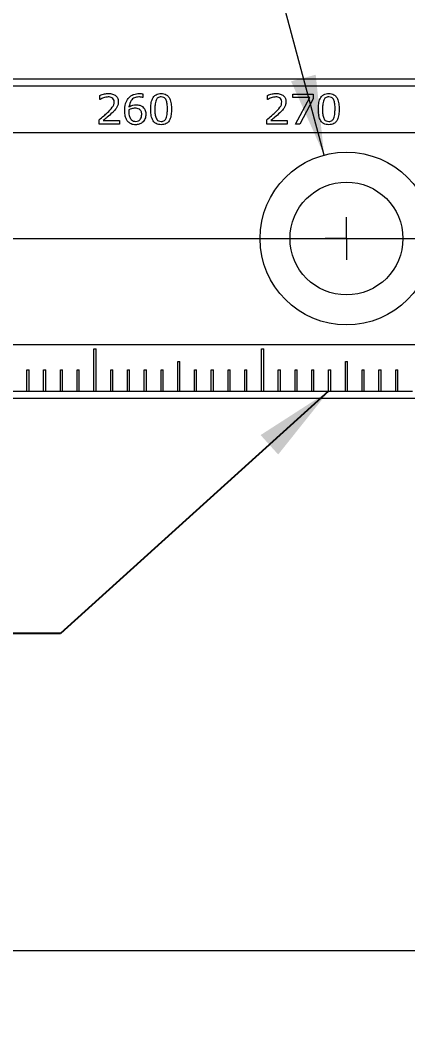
# Model space of a CAD drawing. Header units: millimetres. Extents: x 2 to 278, y 1 to 215.
# Drawn here: x 240.9 to 256.3, y 71.82 to 112.26 of the extents above; entities that cross this region are included whole.
import ezdxf

# ---------------------------------------------------------------- set-up
doc = ezdxf.new("R2010")
doc.units = ezdxf.units.MM
doc.linetypes.add('CENTERX2', pattern=[20.32, 12.7, -2.54, 2.54, -2.54])
doc.styles.add('SLDTEXTSTYLE0', font='TXT', dxfattribs={"width": 0.75})
doc.dimstyles.new('SLDDIMSTYLE1', dxfattribs={"dimtxt": 2.116667, "dimasz": 3.175, "dimexe": 0, "dimexo": 0.0625, "dimgap": 0.529167, "dimtad": 0, "dimtih": 1, "dimtoh": 1, "dimdec": 1, "dimlfac": 1.5, "dimrnd": 1e-09, "dimzin": 4, "dimdsep": 46, "dimtxsty": 'SLDTEXTSTYLE0', "dimsah": 1, "dimcen": 0.09, "dimadec": 0, "dimazin": 1, "dimtfac": 1, "dimtdec": 1, "dimtofl": 0, "dimtmove": 0, "dimatfit": 3, "dimfxl": 1, "dimfrac": 2, "dimtolj": 1, "dimtzin": 12, "dimarcsym": 0})
doc.dimstyles.new('SLDDIMSTYLE2', dxfattribs={"dimtxt": 2.116667, "dimasz": 3.175, "dimexe": 0, "dimexo": 0.0625, "dimgap": 0.529167, "dimtad": 0, "dimtih": 1, "dimtoh": 1, "dimdec": 1, "dimlfac": 1.5, "dimrnd": 1e-09, "dimzin": 12, "dimdsep": 46, "dimtxsty": 'SLDTEXTSTYLE0', "dimsah": 1, "dimcen": 0, "dimadec": 0, "dimazin": 3, "dimtfac": 1, "dimtdec": 1, "dimtofl": 0, "dimtmove": 0, "dimatfit": 3, "dimfxl": 1, "dimfrac": 2, "dimtolj": 1, "dimtzin": 12, "dimarcsym": 0})
doc.dimstyles.new('SLDDIMSTYLE3', dxfattribs={"dimtxt": 0.18, "dimasz": 3.175, "dimexe": 0, "dimexo": 0.0625, "dimgap": 0, "dimtad": 0, "dimtih": 1, "dimtoh": 1, "dimdec": 0, "dimrnd": 1e-09, "dimzin": 0, "dimdsep": 46, "dimtxsty": 'Standard', "dimsah": 1, "dimcen": 0.09, "dimadec": 0, "dimazin": 0, "dimtfac": 3.175, "dimtdec": 0, "dimtofl": 0, "dimtmove": 0, "dimatfit": 3, "dimfxl": 1, "dimfrac": 2, "dimtolj": 1, "dimtzin": 0, "dimarcsym": 0})

# ---------------------------------------------------------------- blocks, each defined once
blk = doc.blocks.new('_D_5')
at = {"color": 7, "linetype": 'Continuous', "lineweight": 0}
for p, q in [((115.93, 95.959), (115.93, 79.824)), ((270.532, 95.959), (270.532, 73.451)), ((115.93, 77.284), (115.93, 73.451)), ((231.176, 76.64), (230.47, 75.229)), ((232.587, 73.818), (231.176, 76.64)), ((115.93, 75.229), (185.078, 75.229)), ((188.034, 75.229), (187.605, 75.229)), ((187.605, 75.229), (187.605, 71.866)), ((198.428, 75.229), (198.857, 75.229)), ((198.857, 75.229), (198.857, 71.866)), ((230.47, 75.229), (201.384, 75.229)), ((233.293, 75.229), (232.587, 73.818)), ((270.532, 75.229), (233.293, 75.229)), ((187.605, 71.866), (188.034, 71.866)), ((198.857, 71.866), (198.428, 71.866))]:
    blk.add_line(p, q, dxfattribs=at)
for points in [[(115.93, 75.229), (119.105, 74.721), (119.105, 75.737)], [(270.532, 75.229), (267.357, 75.737), (267.357, 74.721)]]:
    blk.add_solid(points, dxfattribs=at)
at = {"color": 7, "linetype": 'Continuous', "lineweight": 0, "char_height": 2.1167, "attachment_point": 1, "style": 'SLDTEXTSTYLE0'}
for s, insert in [('300.0mm', (187.067, 78.387)), ('11.81in', (188.57, 74.595))]:
    blk.add_mtext(s, dxfattribs=dict(at, insert=insert))
blk = doc.blocks.new('_D_7')
at = {"color": 7, "linetype": 'Continuous', "lineweight": 0}
for p, q in [((247.632, 126.842), (243.822, 126.842)), ((252.976, 106.9), (247.632, 126.842))]:
    blk.add_line(p, q, dxfattribs=at)
blk.add_solid([(252.976, 106.9), (252.644, 110.098), (251.663, 109.835)], dxfattribs=at)
at = {"color": 7, "linetype": 'Continuous', "lineweight": 0, "attachment_point": 1, "style": 'SLDTEXTSTYLE0'}
for s, insert, char_height in [('COUNTERBORE FOR USE WITH', (203.497, 127.888), 2.11667), ('M6 [1/4in] CAP SCREW', (212.211, 124.525), 2.11667), ('7 PLACES', (230.407, 121.162), 2.1167)]:
    blk.add_mtext(s, dxfattribs=dict(at, insert=insert, char_height=char_height))
blk = doc.blocks.new('SW_CENTERMARKSYMBOL_8')
at = {"color": 0, "linetype": 'Continuous', "lineweight": 0}
for q in [(0, 0.847), (-0.847, 0), (0, -0.847), (0.847, 0)]:
    blk.add_line((0, 0), q, dxfattribs=at)

msp = doc.modelspace()

# ---------------------------------------------------------------- linework, layer by layer
at = {"color": 7, "linetype": 'Continuous', "lineweight": 0}
for p, q in [((217.929, 109.929), (270.532, 109.929)), ((218.192, 109.658), (270.532, 109.658)), ((244.058, 109.11), (244.058, 109.276)), ((245.768, 109.332), (245.768, 109.185)), ((250.724, 109.11), (250.724, 109.276)), ((251.73, 109.32), (252.54, 109.32)), ((251.73, 109.185), (251.73, 109.32)), ((252.54, 109.32), (252.54, 109.14)), ((244.066, 109.11), (244.058, 109.11)), ((245.768, 109.185), (245.76, 109.185)), ((250.732, 109.11), (250.724, 109.11)), ((252.406, 109.185), (251.73, 109.185)), ((251.835, 108.134), (252.406, 109.185)), ((252.54, 109.14), (252.005, 108.134)), ((244.028, 108.134), (244.028, 108.299)), ((244.838, 108.134), (244.028, 108.134)), ((244.195, 108.269), (244.838, 108.269)), ((244.838, 108.269), (244.838, 108.134)), ((250.694, 108.134), (250.694, 108.299)), ((251.504, 108.134), (250.694, 108.134)), ((250.862, 108.269), (251.504, 108.269)), ((251.504, 108.269), (251.504, 108.134)), ((252.005, 108.134), (251.835, 108.134)), ((216.359, 107.796), (270.532, 107.796)), ((216.054, 99.363), (270.532, 99.363)), ((243.823, 99.194), (243.908, 99.194)), ((243.823, 97.5), (243.823, 99.194)), ((243.908, 97.5), (243.908, 99.194)), ((250.49, 99.194), (250.574, 99.194)), ((250.49, 97.5), (250.49, 99.194)), ((250.574, 97.5), (250.574, 99.194)), ((241.156, 98.347), (241.241, 98.347)), ((241.156, 97.5), (241.156, 98.347)), ((241.241, 97.5), (241.241, 98.347)), ((241.823, 98.347), (241.908, 98.347)), ((241.823, 97.5), (241.823, 98.347)), ((241.908, 97.5), (241.908, 98.347)), ((242.49, 98.347), (242.574, 98.347)), ((242.49, 97.5), (242.49, 98.347)), ((242.574, 97.5), (242.574, 98.347)), ((243.156, 98.347), (243.241, 98.347)), ((243.156, 97.5), (243.156, 98.347)), ((243.241, 97.5), (243.241, 98.347)), ((244.49, 98.347), (244.574, 98.347)), ((244.49, 97.5), (244.49, 98.347)), ((244.574, 97.5), (244.574, 98.347)), ((245.156, 98.347), (245.241, 98.347)), ((245.156, 97.5), (245.156, 98.347)), ((245.241, 97.5), (245.241, 98.347)), ((245.823, 98.347), (245.908, 98.347)), ((245.823, 97.5), (245.823, 98.347)), ((245.908, 97.5), (245.908, 98.347)), ((246.49, 98.347), (246.574, 98.347)), ((246.49, 97.5), (246.49, 98.347)), ((246.574, 97.5), (246.574, 98.347)), ((247.156, 98.686), (247.241, 98.686)), ((247.156, 97.5), (247.156, 98.686)), ((247.241, 97.5), (247.241, 98.686)), ((247.823, 98.347), (247.908, 98.347)), ((247.823, 97.5), (247.823, 98.347)), ((247.908, 97.5), (247.908, 98.347)), ((248.49, 98.347), (248.574, 98.347)), ((248.49, 97.5), (248.49, 98.347)), ((248.574, 97.5), (248.574, 98.347)), ((249.156, 98.347), (249.241, 98.347)), ((249.156, 97.5), (249.156, 98.347)), ((249.241, 97.5), (249.241, 98.347)), ((249.823, 98.347), (249.908, 98.347)), ((249.823, 97.5), (249.823, 98.347)), ((249.908, 97.5), (249.908, 98.347)), ((251.156, 98.347), (251.241, 98.347)), ((251.156, 97.5), (251.156, 98.347)), ((251.241, 97.5), (251.241, 98.347)), ((251.823, 98.347), (251.908, 98.347)), ((251.823, 97.5), (251.823, 98.347)), ((251.908, 97.5), (251.908, 98.347)), ((252.49, 98.347), (252.574, 98.347)), ((252.49, 97.5), (252.49, 98.347)), ((252.574, 97.5), (252.574, 98.347)), ((253.156, 98.347), (253.241, 98.347)), ((253.156, 97.5), (253.156, 98.347)), ((253.241, 97.5), (253.241, 98.347)), ((253.823, 98.686), (253.908, 98.686)), ((253.823, 97.5), (253.823, 98.686)), ((253.908, 97.5), (253.908, 98.686)), ((254.49, 98.347), (254.574, 98.347)), ((254.49, 97.5), (254.49, 98.347)), ((254.574, 97.5), (254.574, 98.347)), ((255.156, 98.347), (255.241, 98.347)), ((255.156, 97.5), (255.156, 98.347)), ((255.241, 97.5), (255.241, 98.347)), ((255.823, 98.347), (255.908, 98.347)), ((255.823, 97.5), (255.823, 98.347)), ((255.908, 97.5), (255.908, 98.347)), ((240.574, 97.5), (241.156, 97.5)), ((241.156, 97.5), (241.241, 97.5)), ((241.241, 97.5), (241.823, 97.5)), ((241.823, 97.5), (241.908, 97.5)), ((241.908, 97.5), (242.49, 97.5)), ((242.49, 97.5), (242.574, 97.5)), ((242.574, 97.5), (243.156, 97.5)), ((243.156, 97.5), (243.241, 97.5)), ((243.241, 97.5), (243.823, 97.5)), ((243.823, 97.5), (243.908, 97.5)), ((243.908, 97.5), (244.49, 97.5)), ((244.49, 97.5), (244.574, 97.5)), ((244.574, 97.5), (245.156, 97.5)), ((245.156, 97.5), (245.241, 97.5)), ((245.241, 97.5), (245.823, 97.5)), ((245.823, 97.5), (245.908, 97.5)), ((245.908, 97.5), (246.49, 97.5)), ((246.49, 97.5), (246.574, 97.5)), ((246.574, 97.5), (247.156, 97.5)), ((247.156, 97.5), (247.241, 97.5)), ((247.241, 97.5), (247.823, 97.5)), ((247.823, 97.5), (247.908, 97.5)), ((247.908, 97.5), (248.49, 97.5)), ((248.49, 97.5), (248.574, 97.5)), ((248.574, 97.5), (249.156, 97.5)), ((249.156, 97.5), (249.241, 97.5)), ((249.241, 97.5), (249.823, 97.5)), ((249.823, 97.5), (249.908, 97.5)), ((249.908, 97.5), (250.49, 97.5)), ((250.49, 97.5), (250.574, 97.5)), ((250.574, 97.5), (251.156, 97.5)), ((251.156, 97.5), (251.241, 97.5)), ((251.241, 97.5), (251.823, 97.5)), ((251.823, 97.5), (251.908, 97.5)), ((251.908, 97.5), (252.49, 97.5)), ((252.49, 97.5), (252.574, 97.5)), ((252.574, 97.5), (253.156, 97.5)), ((253.156, 97.5), (253.241, 97.5)), ((253.241, 97.5), (253.823, 97.5)), ((253.823, 97.5), (253.908, 97.5)), ((253.908, 97.5), (254.49, 97.5)), ((254.49, 97.5), (254.574, 97.5)), ((254.574, 97.5), (255.156, 97.5)), ((255.156, 97.5), (255.241, 97.5)), ((255.241, 97.5), (255.823, 97.5)), ((255.823, 97.5), (255.908, 97.5)), ((255.908, 97.5), (256.49, 97.5)), ((214.484, 97.229), (270.532, 97.229))]:
    msp.add_line(p, q, dxfattribs=at)
at = {"color": 7, "linetype": 'CENTERX2', "lineweight": 0, "ltscale": 3.333333}
msp.add_line((216.207, 103.579), (272.532, 103.579), dxfattribs=at)
at = {"color": 7, "linetype": 'Continuous', "lineweight": 0}
for radius in [3.437, 2.244]:
    msp.add_circle((253.865, 103.579), radius, dxfattribs=at)
for points, knots in [([(244.058, 109.276), (244.119, 109.299), (244.229, 109.34), (244.345, 109.347), (244.397, 109.35)], [0, 0, 0, 0, 0.5598307, 1, 1, 1, 1]), ([(244.393, 109.215), (244.328, 109.207), (244.211, 109.194), (244.11, 109.136), (244.066, 109.11)], [0, 0, 0, 0, 0.559366, 1, 1, 1, 1]), ([(244.628, 109.016), (244.624, 109.049), (244.618, 109.114), (244.53, 109.203), (244.445, 109.21), (244.393, 109.215)], [0, 0, 0, 0, 0.280546, 0.5601907, 1, 1, 1, 1]), ([(244.397, 109.35), (244.451, 109.347), (244.56, 109.341), (244.698, 109.268), (244.782, 109.15), (244.789, 109.064), (244.793, 109.021)], [0, 0, 0, 0, 0.28089, 0.560214, 0.779832, 1, 1, 1, 1]), ([(245.189, 109.156), (245.22, 109.19), (245.283, 109.259), (245.434, 109.335), (245.553, 109.344), (245.626, 109.35)], [0, 0, 0, 0, 0.280166, 0.560421, 1, 1, 1, 1]), ([(245.603, 109.215), (245.545, 109.209), (245.429, 109.198), (245.264, 109.054), (245.235, 108.906), (245.217, 108.815)], [0, 0, 0, 0, 0.280753, 0.560701, 1, 1, 1, 1]), ([(245.76, 109.185), (245.732, 109.194), (245.681, 109.212), (245.627, 109.214), (245.603, 109.215)], [0, 0, 0, 0, 0.559604, 1, 1, 1, 1]), ([(245.626, 109.35), (245.653, 109.35), (245.701, 109.349), (245.748, 109.337), (245.768, 109.332)], [0, 0, 0, 0, 0.559996, 1, 1, 1, 1]), ([(246.083, 108.726), (246.085, 108.797), (246.089, 108.939), (246.131, 109.114), (246.205, 109.236), (246.316, 109.331), (246.424, 109.342), (246.496, 109.35)], [0, 0, 0, 0, 0.250983, 0.501314, 0.626587, 0.751652, 1, 1, 1, 1]), ([(246.496, 109.215), (246.472, 109.213), (246.425, 109.211), (246.346, 109.175), (246.314, 109.122), (246.295, 109.089)], [0, 0, 0, 0, 0.281169, 0.561583, 1, 1, 1, 1]), ([(246.496, 109.35), (246.568, 109.342), (246.676, 109.331), (246.786, 109.237), (246.859, 109.114), (246.902, 108.94), (246.906, 108.798), (246.908, 108.728)], [0, 0, 0, 0, 0.248401, 0.373463, 0.498724, 0.749046, 1, 1, 1, 1]), ([(246.695, 109.091), (246.684, 109.111), (246.662, 109.152), (246.594, 109.206), (246.533, 109.211), (246.496, 109.215)], [0, 0, 0, 0, 0.280869, 0.561074, 1, 1, 1, 1]), ([(250.724, 109.276), (250.786, 109.299), (250.895, 109.34), (251.012, 109.347), (251.064, 109.35)], [0, 0, 0, 0, 0.559826, 1, 1, 1, 1]), ([(251.06, 109.215), (250.994, 109.207), (250.878, 109.194), (250.777, 109.136), (250.732, 109.11)], [0, 0, 0, 0, 0.559386, 1, 1, 1, 1]), ([(251.294, 109.016), (251.291, 109.049), (251.284, 109.114), (251.196, 109.203), (251.111, 109.21), (251.06, 109.215)], [0, 0, 0, 0, 0.2805511, 0.5601933, 1, 1, 1, 1]), ([(251.064, 109.35), (251.118, 109.347), (251.226, 109.341), (251.365, 109.268), (251.449, 109.15), (251.456, 109.064), (251.459, 109.021)], [0, 0, 0, 0, 0.280888, 0.560216, 0.779836, 1, 1, 1, 1]), ([(252.75, 108.726), (252.752, 108.797), (252.756, 108.939), (252.798, 109.114), (252.872, 109.236), (252.982, 109.331), (253.09, 109.342), (253.162, 109.35)], [0, 0, 0, 0, 0.250983, 0.501317, 0.626585, 0.751652, 1, 1, 1, 1]), ([(253.162, 109.215), (253.139, 109.213), (253.092, 109.211), (253.012, 109.175), (252.981, 109.122), (252.962, 109.089)], [0, 0, 0, 0, 0.28116, 0.561592, 1, 1, 1, 1]), ([(253.162, 109.35), (253.234, 109.342), (253.343, 109.331), (253.453, 109.237), (253.526, 109.114), (253.569, 108.94), (253.573, 108.798), (253.575, 108.728)], [0, 0, 0, 0, 0.2484, 0.373462, 0.498725, 0.749048, 1, 1, 1, 1]), ([(253.362, 109.091), (253.351, 109.111), (253.328, 109.152), (253.261, 109.206), (253.2, 109.211), (253.162, 109.215)], [0, 0, 0, 0, 0.280874, 0.561077, 1, 1, 1, 1]), ([(244.357, 108.588), (244.427, 108.656), (244.525, 108.75), (244.617, 108.901), (244.624, 108.978), (244.628, 109.016)], [0, 0, 0, 0, 0.560726, 0.780477, 1, 1, 1, 1]), ([(244.793, 109.021), (244.789, 108.974), (244.783, 108.889), (244.742, 108.815), (244.724, 108.783)], [0, 0, 0, 0, 0.559659, 1, 1, 1, 1]), ([(245.048, 108.655), (245.051, 108.756), (245.057, 108.936), (245.149, 109.089), (245.189, 109.156)], [0, 0, 0, 0, 0.560584, 1, 1, 1, 1]), ([(245.217, 108.815), (245.266, 108.843), (245.354, 108.892), (245.454, 108.897), (245.498, 108.9)], [0, 0, 0, 0, 0.559844, 1, 1, 1, 1]), ([(245.498, 108.9), (245.548, 108.898), (245.638, 108.896), (245.714, 108.849), (245.748, 108.828)], [0, 0, 0, 0, 0.560164, 1, 1, 1, 1]), ([(245.748, 108.828), (245.773, 108.807), (245.824, 108.764), (245.879, 108.657), (245.885, 108.572), (245.888, 108.52)], [0, 0, 0, 0, 0.280176, 0.560231, 1, 1, 1, 1]), ([(246.295, 109.089), (246.278, 109.023), (246.248, 108.903), (246.248, 108.78), (246.248, 108.726)], [0, 0, 0, 0, 0.558833, 1, 1, 1, 1]), ([(246.743, 108.728), (246.744, 108.797), (246.745, 108.92), (246.71, 109.039), (246.695, 109.091)], [0, 0, 0, 0, 0.560898, 1, 1, 1, 1]), ([(251.024, 108.588), (251.094, 108.656), (251.191, 108.75), (251.284, 108.901), (251.291, 108.978), (251.294, 109.016)], [0, 0, 0, 0, 0.560733, 0.780479, 1, 1, 1, 1]), ([(251.459, 109.021), (251.456, 108.974), (251.45, 108.889), (251.409, 108.815), (251.391, 108.783)], [0, 0, 0, 0, 0.559661, 1, 1, 1, 1]), ([(252.962, 109.089), (252.945, 109.023), (252.915, 108.903), (252.915, 108.78), (252.915, 108.726)], [0, 0, 0, 0, 0.558835, 1, 1, 1, 1]), ([(253.41, 108.728), (253.411, 108.797), (253.412, 108.92), (253.377, 109.039), (253.362, 109.091)], [0, 0, 0, 0, 0.5609, 1, 1, 1, 1]), ([(244.028, 108.299), (244.09, 108.352), (244.203, 108.445), (244.31, 108.545), (244.357, 108.588)], [0, 0, 0, 0, 0.5600447, 1, 1, 1, 1]), ([(244.547, 108.579), (244.482, 108.519), (244.368, 108.414), (244.248, 108.313), (244.195, 108.269)], [0, 0, 0, 0, 0.559965, 1, 1, 1, 1]), ([(244.724, 108.783), (244.694, 108.742), (244.64, 108.669), (244.575, 108.606), (244.547, 108.579)], [0, 0, 0, 0, 0.559738, 1, 1, 1, 1]), ([(245.191, 108.213), (245.162, 108.248), (245.106, 108.317), (245.056, 108.471), (245.051, 108.586), (245.048, 108.655)], [0, 0, 0, 0, 0.279602, 0.55975, 1, 1, 1, 1]), ([(245.216, 108.699), (245.215, 108.685), (245.213, 108.66), (245.213, 108.634), (245.213, 108.623)], [0, 0, 0, 0, 0.5599608, 1, 1, 1, 1]), ([(245.213, 108.623), (245.213, 108.558), (245.214, 108.443), (245.28, 108.349), (245.309, 108.308)], [0, 0, 0, 0, 0.561635, 1, 1, 1, 1]), ([(245.458, 108.764), (245.41, 108.761), (245.325, 108.755), (245.249, 108.716), (245.216, 108.699)], [0, 0, 0, 0, 0.559376, 1, 1, 1, 1]), ([(245.63, 108.723), (245.6, 108.737), (245.545, 108.764), (245.485, 108.764), (245.458, 108.764)], [0, 0, 0, 0, 0.557728, 1, 1, 1, 1]), ([(245.888, 108.52), (245.882, 108.459), (245.871, 108.336), (245.759, 108.198), (245.621, 108.116), (245.525, 108.108), (245.477, 108.104)], [0, 0, 0, 0, 0.27992, 0.559275, 0.779504, 1, 1, 1, 1]), ([(245.479, 108.239), (245.518, 108.243), (245.596, 108.25), (245.682, 108.328), (245.719, 108.422), (245.722, 108.484), (245.723, 108.514)], [0, 0, 0, 0, 0.279892, 0.558356, 0.778843, 1, 1, 1, 1]), ([(245.723, 108.514), (245.721, 108.561), (245.717, 108.643), (245.657, 108.698), (245.63, 108.723)], [0, 0, 0, 0, 0.560442, 1, 1, 1, 1]), ([(246.496, 108.104), (246.424, 108.112), (246.316, 108.123), (246.205, 108.217), (246.131, 108.339), (246.089, 108.514), (246.085, 108.655), (246.083, 108.726)], [0, 0, 0, 0, 0.248442, 0.373477, 0.498733, 0.749055, 1, 1, 1, 1]), ([(246.248, 108.726), (246.247, 108.658), (246.245, 108.536), (246.279, 108.419), (246.294, 108.367)], [0, 0, 0, 0, 0.5608558, 1, 1, 1, 1]), ([(246.908, 108.728), (246.906, 108.657), (246.902, 108.515), (246.861, 108.34), (246.787, 108.218), (246.676, 108.123), (246.568, 108.112), (246.496, 108.104)], [0, 0, 0, 0, 0.2509737, 0.5013096, 0.6265603, 0.7516274, 1, 1, 1, 1]), ([(246.696, 108.365), (246.713, 108.431), (246.744, 108.55), (246.744, 108.673), (246.743, 108.728)], [0, 0, 0, 0, 0.558961, 1, 1, 1, 1]), ([(250.694, 108.299), (250.757, 108.352), (250.869, 108.445), (250.977, 108.545), (251.024, 108.588)], [0, 0, 0, 0, 0.5600447, 1, 1, 1, 1]), ([(251.213, 108.579), (251.149, 108.519), (251.034, 108.414), (250.915, 108.313), (250.862, 108.269)], [0, 0, 0, 0, 0.559971, 1, 1, 1, 1]), ([(251.391, 108.783), (251.361, 108.742), (251.307, 108.669), (251.242, 108.606), (251.213, 108.579)], [0, 0, 0, 0, 0.559737, 1, 1, 1, 1]), ([(253.162, 108.104), (253.091, 108.112), (252.982, 108.123), (252.871, 108.217), (252.798, 108.339), (252.756, 108.514), (252.752, 108.655), (252.75, 108.726)], [0, 0, 0, 0, 0.248435, 0.373471, 0.498732, 0.749055, 1, 1, 1, 1]), ([(252.915, 108.726), (252.914, 108.658), (252.912, 108.536), (252.946, 108.419), (252.961, 108.367)], [0, 0, 0, 0, 0.560854, 1, 1, 1, 1]), ([(253.575, 108.728), (253.573, 108.657), (253.569, 108.515), (253.528, 108.34), (253.453, 108.218), (253.343, 108.123), (253.235, 108.112), (253.162, 108.104)], [0, 0, 0, 0, 0.250973, 0.501307, 0.62656, 0.75162, 1, 1, 1, 1]), ([(253.362, 108.365), (253.38, 108.431), (253.411, 108.55), (253.41, 108.673), (253.41, 108.728)], [0, 0, 0, 0, 0.558961, 1, 1, 1, 1]), ([(245.477, 108.104), (245.417, 108.109), (245.31, 108.118), (245.227, 108.184), (245.191, 108.213)], [0, 0, 0, 0, 0.55981, 1, 1, 1, 1]), ([(245.309, 108.308), (245.337, 108.285), (245.387, 108.246), (245.451, 108.241), (245.479, 108.239)], [0, 0, 0, 0, 0.559016, 1, 1, 1, 1]), ([(246.294, 108.367), (246.305, 108.346), (246.327, 108.303), (246.396, 108.247), (246.458, 108.242), (246.496, 108.239)], [0, 0, 0, 0, 0.280853, 0.560976, 1, 1, 1, 1]), ([(246.496, 108.239), (246.519, 108.241), (246.566, 108.243), (246.646, 108.279), (246.677, 108.332), (246.696, 108.365)], [0, 0, 0, 0, 0.281304, 0.561898, 1, 1, 1, 1]), ([(252.961, 108.367), (252.972, 108.346), (252.993, 108.303), (253.062, 108.247), (253.124, 108.242), (253.162, 108.239)], [0, 0, 0, 0, 0.280858, 0.560997, 1, 1, 1, 1]), ([(253.162, 108.239), (253.186, 108.241), (253.233, 108.243), (253.313, 108.279), (253.344, 108.332), (253.362, 108.365)], [0, 0, 0, 0, 0.281332, 0.56191, 1, 1, 1, 1])]:
    msp.add_open_spline(points, degree=3, knots=knots, dxfattribs=at)

# ---------------------------------------------------------------- block references
msp.add_blockref('SW_CENTERMARKSYMBOL_8', (253.865, 103.579), dxfattribs=at)

# ---------------------------------------------------------------- dimensions: what is measured, and where the dimension line sits
dim = msp.add_diameter_dim_2p(p1=(254.755, 100.259), p2=(252.976, 106.9), text='COUNTERBORE FOR USE WITH\\PM6 [1/4in] CAP SCREW\\P7 PLACES', dimstyle='SLDDIMSTYLE2', override={"dimpost": '<>'}, dxfattribs=at)
dim.commit()
dim.dimension.update_dxf_attribs({"geometry": '_D_7', "text_midpoint": (223.263, 126.842), "dimtype": 163})
dim = msp.add_linear_dim(base=(270.532, 75.229), p1=(115.93, 97.229), p2=(270.532, 97.229), text='300.0mm', dimstyle='SLDDIMSTYLE1', dxfattribs=at)
dim.commit()
dim.dimension.update_dxf_attribs({"geometry": '_D_5', "text_midpoint": (193.231, 75.229), "dimtype": 160})

# ---------------------------------------------------------------- leaders
msp.add_leader([(253.156, 97.5), (242.494, 87.858), (236.144, 87.858)], dimstyle='SLDDIMSTYLE3', dxfattribs=at)

doc.saveas('drawing.dxf')
